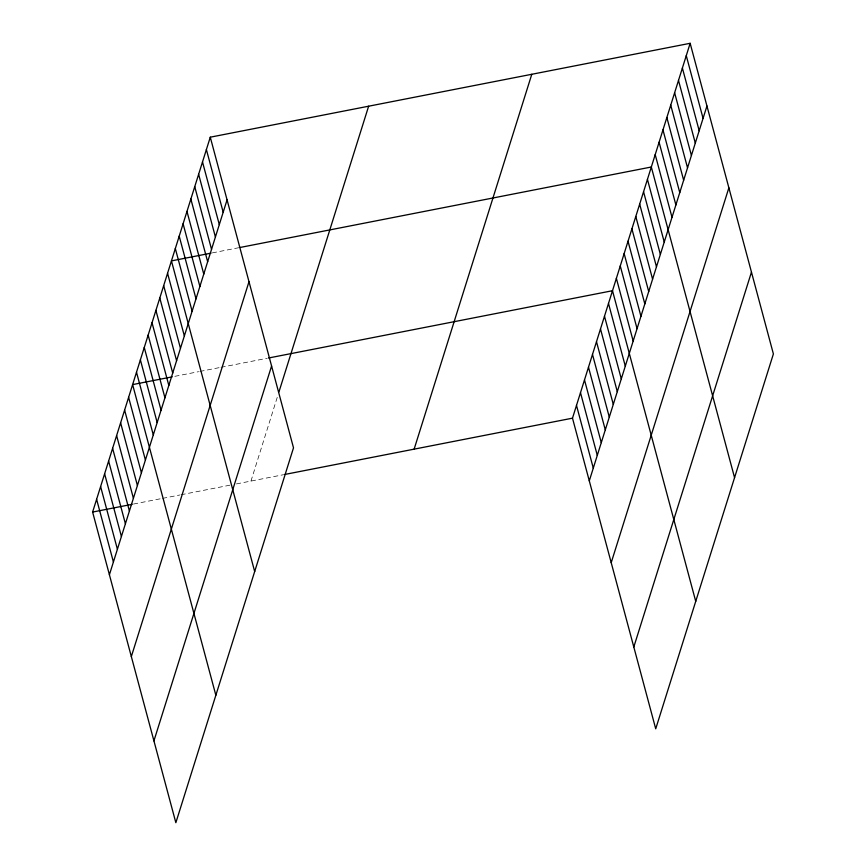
<?xml version="1.0" encoding="UTF-8"?>
<svg xmlns="http://www.w3.org/2000/svg" width="866" height="866" viewBox="0 0 866 866"><rect width="100%" height="100%" fill="white"/><g stroke="black" fill="none" stroke-linecap="round" stroke-linejoin="round"><path stroke-width="0.65" stroke-dasharray="4.33 3.25" d="M250.967 481.074L277.77 395.675M212.354 252.883L238.745 247.719M174.845 376.331L198.595 371.687M199.916 371.427L219.715 367.552M221.036 367.303L267.226 358.264M133.526 504.044L161.238 498.621M162.559 498.372L179.706 495.016M181.026 494.757L229.858 485.198M236.45 483.91L283.604 474.687"/><path stroke-width="1.3" d="M210.276 137.185L293.509 447.83L175.852 822.7L92.608 512.055L210.276 137.185L690.148 43.3L773.392 353.945L655.724 728.815L572.491 418.17L690.148 43.3M109.408 574.743L227.065 199.873M131.34 656.569L248.997 281.699M153.921 740.874L271.588 366.004M278.971 391.854L368.635 106.204M414.132 449.151L531.789 74.281M589.291 480.857L706.948 105.988M611.212 562.683L728.869 187.814M633.804 646.989L751.461 272.119M211.033 253.143L171.446 260.893L254.68 571.538M240.066 247.47L651.319 167.008L734.563 477.653M172.204 376.851L132.617 384.601L215.851 695.246M268.547 358.004L612.5 290.716L695.734 601.361M92.608 512.055L132.206 504.304M284.914 474.427L572.491 418.17M686.273 55.673L703.062 118.361M682.386 68.046L699.187 130.734M678.5 80.408L695.301 143.106M674.625 92.781L691.414 155.469M670.739 105.154L687.539 167.842M666.852 117.527L683.653 180.215M662.966 129.889L679.767 192.588M659.091 142.262L675.891 204.961M655.205 154.635L672.005 217.323M647.443 179.381L664.244 242.069M643.557 191.743L660.357 254.442M639.671 204.116L656.471 266.804M635.796 216.489L652.585 279.177M631.909 228.862L648.71 291.55M628.023 241.224L644.824 303.923M624.148 253.597L640.937 316.296M620.262 265.97L637.062 328.658M616.375 278.343L633.176 341.031M608.495 303.457L625.295 366.145M604.49 316.198L621.29 378.897M600.495 328.95L617.296 391.638M596.49 341.691L613.29 404.39M592.496 354.443L609.296 417.131M588.49 367.184L605.291 429.872M584.496 379.925L601.285 442.623M580.491 392.677L597.291 455.364M576.496 405.418L593.286 468.116M206.389 149.558L223.19 212.246M202.503 161.931L219.304 224.619M198.628 174.293L215.417 236.992M194.742 186.666L211.542 249.354M190.856 199.039L207.656 261.727M186.969 211.412L203.77 274.1M183.094 223.774L199.894 286.473M179.208 236.147L196.008 298.846M175.322 248.52L192.122 311.208M167.56 273.266L184.361 335.954M163.674 285.628L180.474 348.327M159.799 298.001L176.588 360.689M155.912 310.374L172.713 373.062M152.026 322.747L168.827 385.435M148.151 335.11L164.941 397.808M144.265 347.483L161.065 410.181M140.379 359.855L157.179 422.543M136.503 372.228L153.293 434.916M128.612 397.342L145.412 460.03M124.617 410.083L141.418 472.782M120.612 422.835L137.413 485.523M116.618 435.576L133.407 498.275M112.612 448.328L129.413 511.016M108.618 461.069L125.408 523.757M104.613 473.81L121.413 536.509M100.608 486.562L117.408 549.25M96.613 499.303L113.414 562.002"/></g></svg>
